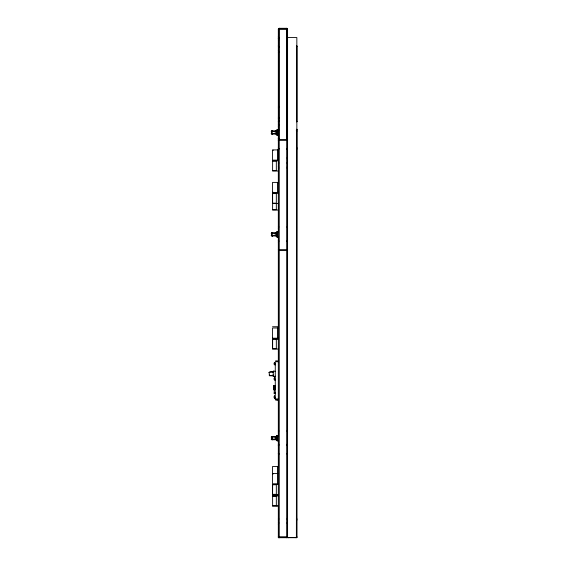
<?xml version="1.0" encoding="UTF-8"?>
<svg xmlns="http://www.w3.org/2000/svg" width="566" height="566" viewBox="0 0 566 566"><rect width="100%" height="100%" fill="white"/><g stroke="black" fill="none" stroke-linecap="round" stroke-linejoin="round"><path stroke-width="0.85" d="M274.043 389.917L274.043 385.517L274.043 389.917L274.248 385.835M274.659 398.252L274.248 397.113M274.248 396.95L274.659 395.811M274.659 380.097L274.248 378.958M274.248 378.796L274.659 377.656M274.659 364.907L274.248 363.768M274.248 363.605L274.659 362.466M275.267 398.252L275.267 397.205M275.267 393.66L275.267 392.698L274.248 392.698L274.248 393.66L274.248 389.38M275.267 387.611L275.267 389.45L274.043 389.415M275.267 385.517L274.043 385.835M275.267 380.097L275.267 379.057M275.267 364.907L275.267 363.867M278.323 361.037L275.677 360.797M269.154 372.69L269.175 372.322M273.229 375.06L272.777 375.817L269.458 375.76L269.154 372.47M287.457 453.416L287.351 453.882L287.585 453.416L287.125 453.416M278.444 505.763L278.444 537.573L296.726 537.573L296.846 129.253L296.386 131.107L296.846 131.107L296.322 130.413L296.726 131.107M286.658 250.724L286.658 537.7L287.585 536.773L287.585 29.227L286.658 28.3L279.25 28.3L278.323 29.227L278.323 537.7L296.846 537.7L296.846 37.561L287.146 37.561L287.585 36.882M287.585 36.634L287.125 37.441M296.386 120.24L296.846 121.846L296.846 45.896L296.386 47.502M278.323 129.763L276.937 129.89L276.47 130.689L276.597 134.857L278.323 135.324M287.125 139.569L287.585 140.368L278.323 140.368L278.783 139.569M287.585 138.514L287.125 139.321A0.927 0.927 0 0 0 287.585 138.514L287.125 138.514M296.386 130.166L296.846 129.253L296.386 130.456M296.846 147.776L296.386 148.582M278.323 231.643L276.937 231.77L276.47 232.569L276.597 236.737L278.323 237.204M278.323 435.403L276.937 435.53L276.47 436.329L276.597 440.497L278.323 440.964M296.726 536.773L295.919 537.7L296.726 537.24L296.846 536.773L296.386 536.773L296.726 537.24M278.323 140.12L278.783 139.427L278.323 138.762M287.585 138.762L287.125 139.455L287.585 140.12M287.585 148.023L287.125 148.724M296.846 148.023L296.386 148.724M278.323 445.76L278.783 445.067M272.274 130.817L272.232 134.078M272.274 232.697L272.232 235.958M272.274 436.457L272.232 439.718M269.175 372.541C269.522 371.197 272.713 371.246 273.229 372.47M273.208 375.208L269.763 375.619L269.154 375.06M278.783 120.24L278.323 121.846L278.783 121.039M271.779 131.489L272.126 130.824L271.517 131.489L271.524 133.498L272.041 134.078L271.517 133.498M271.779 233.369L272.126 232.704L271.517 233.369L271.524 235.378L272.041 235.958L271.517 235.378M271.779 437.129L272.126 436.464L271.517 437.129L271.524 439.138L272.041 439.718L271.517 439.138M287.585 37.561L287.125 37.964M287.585 148.702L287.125 149.106M296.846 148.702L296.386 149.106M278.323 445.081L278.783 444.678M286.658 537.7A0.927 0.927 0 0 0 287.585 536.773L278.323 536.773L279.25 537.573M296.386 47.098L296.846 45.896L296.386 46.808M278.783 120.643L278.323 121.846L278.783 120.933M269.232 372.407L272.777 372.152M271.524 131.489L272.133 130.817M271.524 233.369L272.133 232.697M271.524 437.129L272.133 436.457M275.89 130.817L275.253 131.489L275.253 133.498L275.805 134.078M275.89 232.697L275.253 233.369L275.253 235.378L275.805 235.958M275.89 436.457L275.253 437.129L275.253 439.138L275.805 439.718M296.726 46.362L296.726 121.379M296.726 129.72L296.386 537.24L296.846 537.7M287.457 453.882L287.125 454.222A0.927 0.927 0 0 0 287.585 453.416M278.323 537.7L278.783 537.24M274.248 363.061L274.659 362.686M274.248 378.244L274.659 377.876M274.248 396.398L274.659 396.023M273.229 371.572L273.64 371.204M275.267 376.171L273.64 376.546L273.229 376.171M272.444 134.078L272.954 133.668M272.444 235.958L272.954 235.548M272.444 439.718L272.954 439.308M287.125 131.107L287.585 131.107L287.457 130.64L287.457 131.107M296.322 130.873L296.726 130.64M278.444 537.24L278.847 537.007M278.783 139.038L278.323 139.441L278.783 139.844M287.125 139.844L287.585 139.441L287.125 139.038M286.658 537.573L287.125 537.573M278.783 28.427L287.125 28.427M278.444 28.76L287.457 28.76M278.783 38.488L278.323 38.488A0.927 0.927 0 0 1 278.783 37.689M287.125 38.488L287.585 38.488A0.927 0.927 0 0 0 287.125 37.689M278.323 39.974L278.783 39.974M287.125 39.974L287.585 39.974M278.323 52.383L278.783 52.383M287.125 52.383L287.585 52.383M278.323 106.203L278.783 106.203M287.125 106.203L287.585 106.203M278.783 118.81L278.323 118.81A0.927 0.927 0 0 1 278.783 118.004M287.125 118.81L287.585 118.81A0.927 0.927 0 0 0 287.125 118.004M278.323 124.626L278.783 124.626M287.125 124.626L287.585 124.626M271.666 130.817L276.47 130.817M271.149 131.489L276.47 131.489L275.833 130.817M287.125 133.137L287.585 133.137M271.149 133.498L276.47 133.498L275.925 134.078L271.694 134.078M278.323 138.514A0.927 0.927 0 0 0 278.783 139.321L278.323 138.514L278.783 138.514M278.783 149.629L278.323 149.629A0.927 0.927 0 0 1 278.783 148.83M287.125 149.629L287.585 149.629A0.927 0.927 0 0 0 287.125 148.83M296.386 149.629L296.846 149.629M278.323 149.919L272.529 149.919L272.529 160.128L278.323 160.128M272.6 150.252L273.3 150.252M287.125 158.89L287.585 158.89M272.529 160.786L278.323 160.786M272.6 161.119L276.328 161.119L276.328 170.67L272.6 170.67L272.642 161.119M278.323 163.524L278.783 163.524M287.125 163.524L287.585 163.524M278.323 168.152L278.783 168.152M287.125 168.152L287.585 168.152M272.529 170.996L278.323 170.996M278.323 182.401L272.529 182.401L272.529 192.61L278.323 192.61M272.6 192.277L273.3 192.277M278.323 193.268L272.529 193.268L272.529 203.477L278.323 203.477M272.6 203.152L276.328 203.152L276.328 193.6L272.6 193.6L272.642 203.152M272.529 210.043L278.323 210.043M278.323 226.506L278.783 226.506M287.125 226.506L287.585 226.506M271.666 232.697L276.47 232.697M271.149 233.369L276.47 233.369L275.833 232.697M271.149 235.378L276.47 235.378L275.925 235.958L271.694 235.958M278.783 240.394L278.323 240.394A0.927 0.927 0 0 0 278.783 241.201M287.125 240.394L287.585 240.394A0.927 0.927 0 0 1 287.125 241.201M286.658 250.582L279.25 250.582A0.927 0.927 0 0 1 278.323 249.656L287.585 249.656A0.927 0.927 0 0 1 286.658 250.582L286.658 28.3L287.457 29.227L287.457 537.24M272.529 326.738L278.323 326.738M278.323 327.99L272.529 327.99L272.529 338.199L278.323 338.199M278.323 338.857L272.529 338.857L272.529 349.066L278.323 349.066M272.6 339.183L277.418 339.218M272.6 348.734L276.328 348.734L276.328 339.183M275.677 361.724L278.323 361.724M274.857 376.765L273.229 376.39L273.229 371.36L273.64 370.985L275.267 371.36M274.043 385.588L275.267 385.588M274.043 386.132L275.267 386.132M274.043 386.528L275.267 386.564M274.043 387.109L275.267 387.059M275.677 398.959L278.323 398.959L278.323 400.098L275.267 399.73M275.677 399.886L278.323 399.886M278.323 430.266L278.783 430.266M287.125 430.266L287.585 430.266M271.666 436.457L276.47 436.457M271.149 437.129L276.47 437.129L275.833 436.457M271.149 439.138L276.47 439.138L275.925 439.718L271.694 439.718M278.783 444.154L278.323 444.154A0.927 0.927 0 0 0 278.783 444.961M287.125 444.154L287.585 444.154A0.927 0.927 0 0 1 287.125 444.961M278.323 453.416A0.927 0.927 0 0 0 278.783 454.222L278.323 453.416L278.783 453.416M278.444 453.882L278.847 453.882M278.323 466.504L272.529 466.504L272.529 483.781L278.323 483.781M272.529 473.572L278.323 473.572M272.6 473.905L273.3 473.905M278.323 484.446L272.529 484.446L272.529 494.656L278.323 494.656M272.6 484.772L276.328 484.772L276.328 494.323L272.6 494.323L272.642 484.772M272.529 495.236L278.323 495.236M272.529 495.894L278.323 495.894M272.6 505.778L277.418 505.749M272.529 506.103L278.323 506.103M278.323 518.251L278.783 518.251M287.125 518.251L287.585 518.251M296.386 518.251L296.846 518.251M278.323 522.439L278.783 522.439M287.125 522.439L287.585 522.439M278.783 537.573L279.25 537.7L279.25 28.3L278.444 29.227L278.444 182.747M278.783 37.964L278.323 37.561M278.783 149.106L278.323 148.702M287.125 444.678L287.585 445.081M296.386 518.774L296.846 519.178M278.783 37.575L278.323 36.882M278.783 148.724L278.323 148.023M287.125 445.067L287.585 445.76M296.386 519.156L296.846 519.857M274.248 364.313L274.659 364.688M274.248 379.503L274.659 379.878M274.248 397.657L274.659 398.032M278.783 37.441L278.323 36.634M278.783 46.702L278.323 45.896L278.783 47.502M278.444 129.947L278.323 129.253L278.783 130.053M296.386 519.298L296.846 520.104M278.847 537.467L278.444 536.773M278.783 46.808L278.323 45.896L278.783 47.098M296.386 120.933L296.846 121.846L296.386 120.643M278.847 454.222L278.444 453.416M271.779 133.498L272.076 134.078M271.779 235.378L272.076 235.958M271.779 439.138L272.076 439.718M278.323 129.253L278.444 129.777M287.125 139.696L287.125 29.227L286.658 28.3A0.927 0.927 0 0 1 287.585 29.227L278.323 29.227A0.927 0.927 0 0 1 279.25 28.3L278.783 29.227L278.783 139.696M278.444 191.832L278.444 193.721M278.444 203.053L278.444 232.187M278.444 236.602L278.444 327.926M278.444 348.522L278.444 361.264M278.444 399.511L278.444 435.947M278.444 440.369L278.444 467.028M277.595 149.919L277.595 160.128M277.595 182.401L277.595 192.61M277.595 327.99L277.595 338.199M277.595 466.504L277.595 483.781M277.397 129.763L277.397 135.324M277.397 231.643L277.397 237.204M277.397 435.403L277.397 440.964M276.937 129.89L276.937 135.196M276.937 231.77L276.937 237.076M276.937 435.53L276.937 440.836M276.597 130.23L276.597 134.857M276.597 232.11L276.597 236.737M276.597 435.87L276.597 440.497M276.328 203.633L276.328 209.71L272.6 209.71L272.642 203.633M276.328 505.778L276.328 496.226L272.6 496.226L272.642 505.778M275.267 361.922L275.267 398.98M274.248 362.841L274.248 364.532M274.248 378.031L274.248 379.722M274.248 396.186L274.248 397.877M272.642 337.93L272.642 348.734M278.323 140.368A0.927 0.927 0 0 1 279.25 139.441L286.658 139.441A0.927 0.927 0 0 1 287.585 140.368M279.25 537.7A0.927 0.927 0 0 1 278.323 536.773M278.323 520.104A0.927 0.927 0 0 1 278.783 519.298M287.585 157.037A0.927 0.927 0 0 1 287.125 157.843M287.125 519.298A0.927 0.927 0 0 1 287.585 520.104M278.783 117.756A0.927 0.927 0 0 1 278.323 116.957M278.783 38.927A0.927 0.927 0 0 1 278.323 38.12M278.323 108.056A0.927 0.927 0 0 1 278.783 107.257M287.585 38.12A0.927 0.927 0 0 1 287.125 38.927M287.585 116.957A0.927 0.927 0 0 1 287.125 117.756M287.125 107.257A0.927 0.927 0 0 1 287.585 108.056M287.585 131.291A0.927 0.927 0 0 1 287.125 132.09M287.125 523.493A0.927 0.927 0 0 1 287.585 524.293M278.323 524.293A0.927 0.927 0 0 1 278.783 523.493M278.783 51.329A0.927 0.927 0 0 1 278.323 50.53M278.323 126.473A0.927 0.927 0 0 1 278.783 125.673M287.125 125.673A0.927 0.927 0 0 1 287.585 126.473M287.585 50.53A0.927 0.927 0 0 1 287.125 51.329M278.783 162.47A0.927 0.927 0 0 1 278.323 161.671M278.323 432.113A0.927 0.927 0 0 1 278.783 431.313M287.125 431.313A0.927 0.927 0 0 1 287.585 432.113M287.585 161.671A0.927 0.927 0 0 1 287.125 162.47M278.323 228.353A0.927 0.927 0 0 1 278.783 227.553M287.125 227.553A0.927 0.927 0 0 1 287.585 228.353M278.323 242.248A0.927 0.927 0 0 1 278.783 241.449M287.125 241.449A0.927 0.927 0 0 1 287.585 242.248M278.783 167.104A0.927 0.927 0 0 1 278.323 166.298M287.585 166.298A0.927 0.927 0 0 1 287.125 167.104M287.585 147.776L287.125 148.582A0.927 0.927 0 0 0 287.585 147.776M278.444 445.548L278.323 446.008A0.927 0.927 0 0 1 278.783 445.209L278.444 445.548M288.108 537.467L288.511 537.7L288.108 537.467M278.783 148.582L278.323 147.776A0.927 0.927 0 0 0 278.783 148.582M287.457 445.548L287.125 445.209A0.927 0.927 0 0 1 287.585 446.008L287.457 445.548"/></g></svg>
